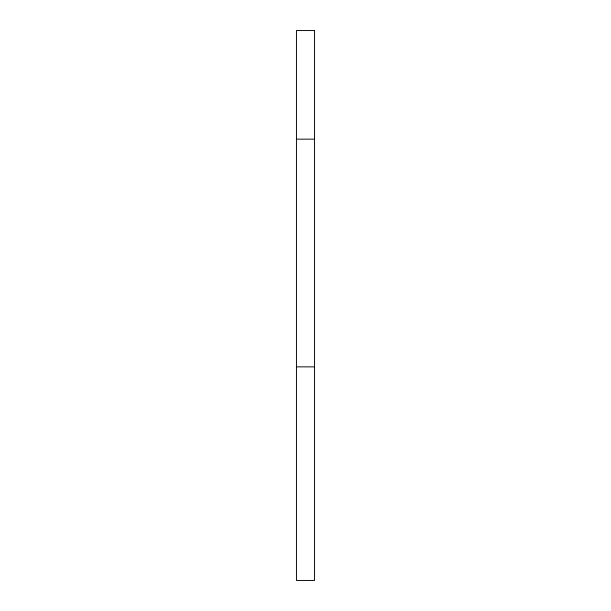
<?xml version="1.0" encoding="UTF-8"?>
<svg xmlns="http://www.w3.org/2000/svg" width="611" height="611" viewBox="0 0 611 611"><rect width="100%" height="100%" fill="white"/><g stroke="black" fill="none" stroke-linecap="round" stroke-linejoin="round"><path stroke-width="0.92" d="M296.45 139.155L314.55 139.155M296.45 366.86L314.55 366.86M314.55 30.55L296.45 30.55L296.45 580.45L314.55 580.45L314.55 30.55"/></g></svg>
